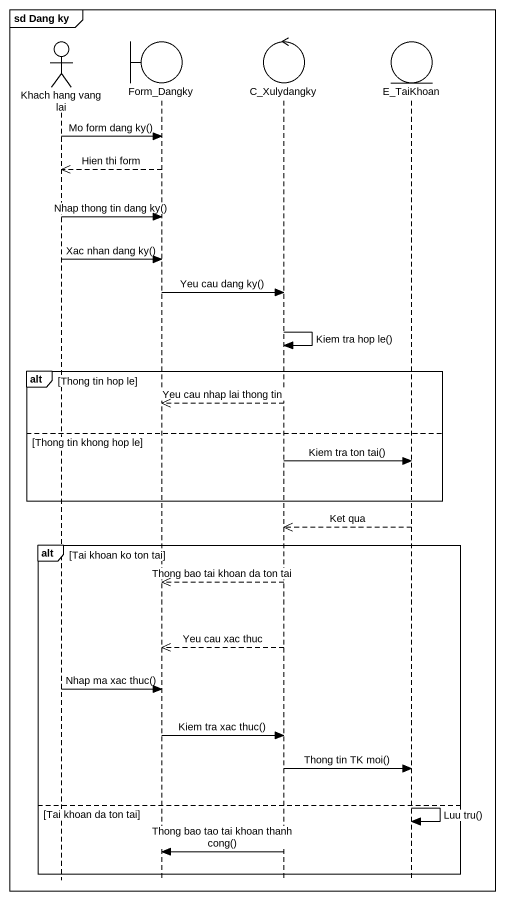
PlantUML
@startuml
mainframe sd Dang ky
hide footbox
actor "Khach hang vang lai" as Khach_hang_vang_lai
boundary Form_Dangky
control C_Xulydangky
entity E_TaiKhoan

Khach_hang_vang_lai -> Form_Dangky : Mo form dang ky()
Form_Dangky -->> Khach_hang_vang_lai : Hien thi form
Khach_hang_vang_lai -> Form_Dangky : Nhap thong tin dang ky()
Khach_hang_vang_lai -> Form_Dangky : Xac nhan dang ky()
Form_Dangky -> C_Xulydangky : Yeu cau dang ky()
C_Xulydangky -> C_Xulydangky : Kiem tra hop le()
alt Thong tin hop le
  C_Xulydangky -->> Form_Dangky : Yeu cau nhap lai thong tin
else Thong tin khong hop le
  C_Xulydangky -> E_TaiKhoan : Kiem tra ton tai()
end
E_TaiKhoan -->> C_Xulydangky : Ket qua
alt Tai khoan ko ton tai
  C_Xulydangky -->> Form_Dangky : Thong bao tai khoan da ton tai
  C_Xulydangky -->> Form_Dangky : Yeu cau xac thuc
  Khach_hang_vang_lai -> Form_Dangky : Nhap ma xac thuc()
  Form_Dangky -> C_Xulydangky : Kiem tra xac thuc()
  C_Xulydangky -> E_TaiKhoan : Thong tin TK moi()
else Tai khoan da ton tai
  E_TaiKhoan -> E_TaiKhoan : Luu tru()
  C_Xulydangky -> Form_Dangky : Thong bao tao tai khoan thanh cong()
end
@enduml
